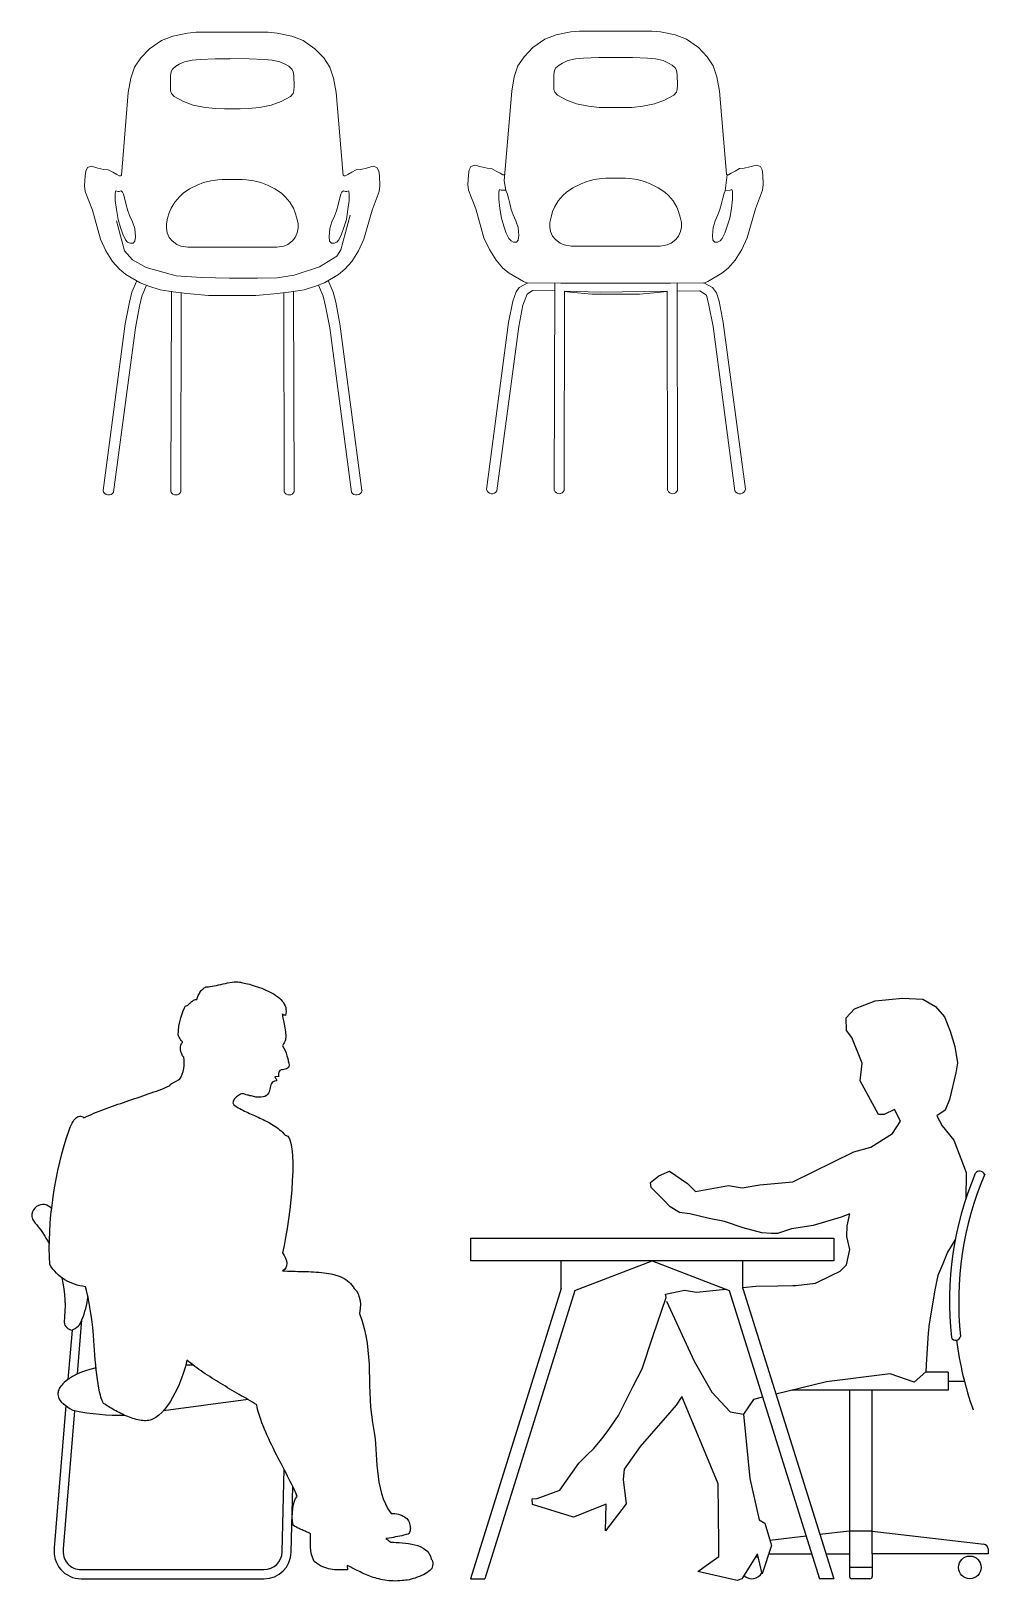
# Model space of a CAD drawing. Header units: centimetres. Extents: x 56177 to 99483, y 493 to 15482.
# Drawn here: x 60768.8 to 60979.6, y 1507.8 to 1849 of the extents above; entities that cross this region are included whole.
import ezdxf

# ---------------------------------------------------------------- set-up
doc = ezdxf.new("R2010")
doc.units = ezdxf.units.CM
doc.header["$MEASUREMENT"] = 0

# ---------------------------------------------------------------- blocks, each defined once
blk = doc.blocks.new('sam10-profil')
for p, q in [((-62.26, 129.67), (-62.08, 129.83)), ((-62.08, 129.83), (-61.92, 129.97)), ((-61.92, 129.97), (-61.75, 130.11)), ((-61.75, 130.11), (-61.58, 130.2)), ((-61.58, 130.2), (-61.39, 130.28)), ((-61.39, 130.28), (-61.2, 130.32)), ((-61.2, 130.32), (-60.83, 130.33)), ((-60.83, 130.33), (-60.43, 130.37)), ((-60.43, 130.37), (-60, 130.44)), ((-60, 130.44), (-59.55, 130.53)), ((-59.55, 130.53), (-59.07, 130.63)), ((-59.07, 130.63), (-58.59, 130.75)), ((-58.59, 130.75), (-58.09, 130.85)), ((-58.09, 130.85), (-57.58, 130.97)), ((-57.58, 130.97), (-57.09, 131.08)), ((-57.09, 131.08), (-56.6, 131.19)), ((-56.6, 131.19), (-56.1, 131.27)), ((-56.1, 131.27), (-55.64, 131.35)), ((-55.64, 131.35), (-55.18, 131.39)), ((-55.18, 131.39), (-54.74, 131.41)), ((-54.74, 131.41), (-54.34, 131.4)), ((-54.34, 131.4), (-53.97, 131.36)), ((-53.97, 131.36), (-53.77, 131.32)), ((-53.77, 131.32), (-53.53, 131.28)), ((-53.53, 131.28), (-53.25, 131.21)), ((-53.25, 131.21), (-52.93, 131.15)), ((-52.93, 131.15), (-52.59, 131.07)), ((-52.59, 131.07), (-52.22, 130.97)), ((-52.22, 130.97), (-51.82, 130.87)), ((-51.82, 130.87), (-51.39, 130.76)), ((-51.39, 130.76), (-50.96, 130.63)), ((-50.96, 130.63), (-50.51, 130.49)), ((-50.51, 130.49), (-50.04, 130.33)), ((-50.04, 130.33), (-49.58, 130.17)), ((-49.58, 130.17), (-49.1, 130)), ((-49.1, 130), (-48.63, 129.81)), ((-48.63, 129.81), (-48.16, 129.6)), ((-65.55, 126.22), (-65.38, 126.31)), ((-65.38, 126.31), (-65.23, 126.42)), ((-65.23, 126.42), (-65.09, 126.54)), ((-65.09, 126.54), (-64.94, 126.68)), ((-64.94, 126.68), (-64.79, 126.8)), ((-64.79, 126.8), (-64.66, 126.93)), ((-64.66, 126.93), (-64.53, 127.06)), ((-64.53, 127.06), (-64.38, 127.18)), ((-64.38, 127.18), (-64.23, 127.29)), ((-64.23, 127.29), (-64.09, 127.38)), ((-64.09, 127.38), (-63.94, 127.45)), ((-63.94, 127.45), (-63.77, 127.5)), ((-63.77, 127.5), (-63.59, 127.52)), ((-63.59, 127.52), (-63.4, 127.5)), ((-63.4, 127.5), (-63.34, 127.72)), ((-63.34, 127.72), (-63.26, 127.94)), ((-63.26, 127.94), (-63.16, 128.17)), ((-63.16, 128.17), (-63.06, 128.4)), ((-63.06, 128.4), (-62.95, 128.62)), ((-62.95, 128.62), (-62.83, 128.85)), ((-62.83, 128.85), (-62.7, 129.08)), ((-62.7, 129.08), (-62.55, 129.28)), ((-62.55, 129.28), (-62.4, 129.48)), ((-62.4, 129.48), (-62.26, 129.67)), ((-48.16, 129.6), (-47.69, 129.39)), ((-47.69, 129.39), (-47.23, 129.16)), ((-47.23, 129.16), (-46.79, 128.92)), ((-46.79, 128.92), (-46.36, 128.66)), ((-46.36, 128.66), (-45.96, 128.4)), ((-45.96, 128.4), (-45.57, 128.1)), ((-45.57, 128.1), (-45.21, 127.81)), ((-45.21, 127.81), (-44.89, 127.5)), ((-44.89, 127.5), (-44.6, 127.17)), ((-44.6, 127.17), (-44.34, 126.84)), ((-44.34, 126.84), (-44.12, 126.48)), ((-44.12, 126.48), (-43.96, 126.11)), ((-67.13, 122.6), (-66.9, 123.51)), ((-66.9, 123.51), (-66.65, 124.34)), ((-66.65, 124.34), (-66.39, 125.06)), ((-66.39, 125.06), (-66.14, 125.66)), ((-66.14, 125.66), (-65.91, 126.1)), ((-65.91, 126.1), (-65.73, 126.15)), ((-65.73, 126.15), (-65.55, 126.22)), ((-44.53, 124.34), (-44.54, 123.94)), ((-44.54, 123.94), (-44.46, 123.42)), ((-44.49, 124.29), (-44.53, 124.34)), ((-44.44, 124.23), (-44.49, 124.29)), ((-44.46, 123.42), (-44.33, 122.79)), ((-44.37, 124.18), (-44.44, 124.23)), ((-44.29, 124.14), (-44.37, 124.18)), ((-44.21, 124.1), (-44.29, 124.14)), ((-44.1, 124.06), (-44.21, 124.1)), ((-44, 124.05), (-44.1, 124.06)), ((-43.86, 124.03), (-44, 124.05)), ((-43.96, 126.11), (-43.82, 125.73)), ((-43.77, 124.47), (-43.86, 124.03)), ((-43.82, 125.73), (-43.76, 125.33)), ((-43.73, 124.91), (-43.77, 124.47)), ((-43.76, 125.33), (-43.73, 124.91)), ((-67.49, 119.77), (-67.45, 120.71)), ((-67.42, 119.49), (-67.49, 119.77)), ((-67.45, 120.71), (-67.32, 121.67)), ((-67.3, 119.24), (-67.42, 119.49)), ((-67.32, 121.67), (-67.13, 122.6)), ((-44.33, 122.79), (-44.16, 122.07)), ((-44.16, 122.07), (-44, 121.27)), ((-44, 121.27), (-43.86, 120.42)), ((-43.86, 120.42), (-43.81, 119.52)), ((-43.81, 119.52), (-43.86, 118.61)), ((-67.14, 118.99), (-67.3, 119.24)), ((-66.98, 118.75), (-67.14, 118.99)), ((-66.82, 118.53), (-66.98, 118.75)), ((-66.98, 117.01), (-66.92, 117.45)), ((-66.97, 116.5), (-66.98, 117.01)), ((-66.88, 116), (-66.97, 116.5)), ((-66.92, 117.45), (-66.77, 117.81)), ((-66.68, 118.35), (-66.82, 118.53)), ((-66.77, 117.81), (-66.54, 118.03)), ((-66.58, 118.17), (-66.68, 118.35)), ((-66.54, 118.03), (-66.58, 118.17)), ((-44.46, 117.48), (-44.53, 117.32)), ((-44.53, 117.32), (-44.24, 116.81)), ((-44.37, 117.64), (-44.46, 117.48)), ((-44.28, 117.79), (-44.37, 117.64)), ((-44.18, 117.95), (-44.28, 117.79)), ((-44.24, 116.81), (-43.97, 116.26)), ((-44.09, 118.11), (-44.18, 117.95)), ((-44, 118.27), (-44.09, 118.11)), ((-43.92, 118.44), (-44, 118.27)), ((-43.97, 116.26), (-43.74, 115.69)), ((-43.86, 118.61), (-43.92, 118.44)), ((-66.73, 115.53), (-66.88, 116)), ((-66.52, 115.14), (-66.73, 115.53)), ((-66.23, 114.86), (-66.52, 115.14)), ((-66.26, 112.34), (-66.18, 112.99)), ((-66.17, 114.26), (-66.23, 114.86)), ((-66.18, 112.99), (-66.15, 113.63)), ((-66.15, 113.63), (-66.17, 114.26)), ((-43.74, 115.69), (-43.54, 115.12)), ((-43.54, 115.12), (-43.37, 114.54)), ((-43.37, 114.54), (-43.24, 114.01)), ((-43.24, 114.01), (-43.13, 113.5)), ((-43.1, 112.78), (-43.22, 112.57)), ((-43.13, 113.5), (-43.06, 113.06)), ((-43.06, 113.06), (-43.1, 112.78)), ((-68.89, 109.02), (-67.26, 109.9)), ((-67.26, 109.9), (-67.21, 109.91)), ((-67.21, 109.91), (-66.86, 110.47)), ((-66.86, 110.47), (-66.59, 111.07)), ((-66.59, 111.07), (-66.39, 111.7)), ((-66.39, 111.7), (-66.26, 112.34)), ((-46.77, 109.24), (-46.93, 109.02)), ((-46.55, 109.42), (-46.77, 109.24)), ((-46.25, 109.54), (-46.55, 109.42)), ((-45.88, 109.59), (-46.25, 109.54)), ((-45.37, 110.55), (-46.24, 110.47)), ((-46.24, 110.47), (-46.17, 110.34)), ((-46.17, 110.34), (-46.09, 110.22)), ((-46.09, 110.22), (-46, 110.12)), ((-46, 110.12), (-45.92, 110.03)), ((-45.92, 110.03), (-45.87, 109.94)), ((-45.83, 109.72), (-45.88, 109.59)), ((-45.87, 109.94), (-45.83, 109.83)), ((-45.83, 109.83), (-45.83, 109.72)), ((-45.35, 111.45), (-45.39, 111.2)), ((-45.39, 111.2), (-45.39, 110.98)), ((-45.39, 110.98), (-45.37, 110.78)), ((-45.37, 110.78), (-45.36, 110.63)), ((-45.36, 110.63), (-45.37, 110.55)), ((-45.27, 111.67), (-45.35, 111.45)), ((-45.1, 111.89), (-45.27, 111.67)), ((-44.85, 112.05), (-45.1, 111.89)), ((-44.53, 112.07), (-44.85, 112.05)), ((-44.21, 112.11), (-44.53, 112.07)), ((-43.9, 112.17), (-44.21, 112.11)), ((-43.64, 112.26), (-43.9, 112.17)), ((-43.41, 112.39), (-43.64, 112.26)), ((-43.22, 112.57), (-43.41, 112.39)), ((-77.1, 105.71), (-76.5, 105.91)), ((-76.5, 105.91), (-75.89, 106.11)), ((-75.89, 106.11), (-75.28, 106.32)), ((-75.28, 106.32), (-74.68, 106.52)), ((-74.68, 106.52), (-74.08, 106.73)), ((-74.08, 106.73), (-73.48, 106.95)), ((-73.48, 106.95), (-72.88, 107.16)), ((-72.88, 107.16), (-72.29, 107.37)), ((-72.29, 107.37), (-71.71, 107.59)), ((-71.71, 107.59), (-71.12, 107.8)), ((-71.12, 107.8), (-70.55, 108.03)), ((-70.55, 108.03), (-69.97, 108.26)), ((-69.97, 108.26), (-69.41, 108.48)), ((-69.41, 108.48), (-69.34, 108.59)), ((-69.34, 108.59), (-69.26, 108.7)), ((-69.26, 108.7), (-69.14, 108.8)), ((-69.14, 108.8), (-69.02, 108.92)), ((-69.02, 108.92), (-68.89, 109.02)), ((-68.89, 109.02), (-68.89, 109.02)), ((-54.82, 105.93), (-55, 105.75)), ((-54.64, 106.11), (-54.82, 105.93)), ((-54.44, 106.27), (-54.64, 106.11)), ((-54.22, 106.41), (-54.44, 106.27)), ((-54.01, 106.55), (-54.22, 106.41)), ((-53.78, 106.65), (-54.01, 106.55)), ((-53.55, 106.73), (-53.78, 106.65)), ((-53.34, 106.79), (-53.55, 106.73)), ((-53.07, 106.72), (-53.34, 106.79)), ((-52.81, 106.65), (-53.07, 106.72)), ((-52.54, 106.57), (-52.81, 106.65)), ((-52.26, 106.49), (-52.54, 106.57)), ((-51.99, 106.43), (-52.26, 106.49)), ((-51.71, 106.35), (-51.99, 106.43)), ((-51.43, 106.28), (-51.71, 106.35)), ((-51.16, 106.21), (-51.43, 106.28)), ((-50.9, 106.15), (-51.16, 106.21)), ((-50.64, 106.09), (-50.9, 106.15)), ((-50.39, 106.05), (-50.64, 106.09)), ((-50.15, 106.03), (-50.39, 106.05)), ((-49.91, 106), (-50.15, 106.03)), ((-49.68, 106), (-49.91, 106)), ((-49.48, 106), (-49.68, 106)), ((-49.28, 106.03), (-49.48, 106)), ((-48.78, 106.08), (-49.28, 106.03)), ((-48.38, 106.2), (-48.78, 106.08)), ((-48.06, 106.37), (-48.38, 106.2)), ((-47.81, 106.6), (-48.06, 106.37)), ((-47.63, 106.87), (-47.81, 106.6)), ((-47.49, 107.17), (-47.63, 106.87)), ((-47.39, 107.48), (-47.49, 107.17)), ((-47.31, 107.81), (-47.39, 107.48)), ((-47.23, 108.13), (-47.31, 107.81)), ((-47.16, 108.44), (-47.23, 108.13)), ((-47.07, 108.75), (-47.16, 108.44)), ((-46.93, 109.02), (-47.07, 108.75)), ((-86.6, 102.24), (-86.04, 102.48)), ((-86.04, 102.48), (-85.47, 102.7)), ((-85.47, 102.7), (-84.9, 102.94)), ((-84.9, 102.94), (-84.32, 103.16)), ((-84.32, 103.16), (-83.73, 103.38)), ((-83.73, 103.38), (-83.15, 103.61)), ((-83.15, 103.61), (-82.56, 103.82)), ((-82.56, 103.82), (-81.96, 104.04)), ((-81.96, 104.04), (-81.36, 104.25)), ((-81.36, 104.25), (-80.76, 104.46)), ((-80.76, 104.46), (-80.14, 104.66)), ((-80.14, 104.66), (-79.54, 104.88)), ((-79.54, 104.88), (-78.93, 105.08)), ((-78.93, 105.08), (-78.33, 105.29)), ((-78.33, 105.29), (-77.71, 105.49)), ((-77.71, 105.49), (-77.1, 105.71)), ((-55.41, 104.98), (-55.44, 104.8)), ((-55.44, 104.8), (-55.41, 104.62)), ((-55.36, 105.17), (-55.41, 104.98)), ((-55.41, 104.62), (-55.34, 104.46)), ((-55.26, 105.36), (-55.36, 105.17)), ((-55.34, 104.46), (-55.22, 104.32)), ((-55.14, 105.56), (-55.26, 105.36)), ((-55.22, 104.32), (-54.92, 104.1)), ((-55, 105.75), (-55.14, 105.56)), ((-54.92, 104.1), (-54.6, 103.9)), ((-54.6, 103.9), (-54.26, 103.7)), ((-54.26, 103.7), (-53.93, 103.52)), ((-53.93, 103.52), (-53.58, 103.33)), ((-53.58, 103.33), (-53.23, 103.16)), ((-53.23, 103.16), (-52.87, 102.97)), ((-52.87, 102.97), (-52.51, 102.8)), ((-52.51, 102.8), (-52.15, 102.64)), ((-52.15, 102.64), (-51.78, 102.46)), ((-51.78, 102.46), (-51.41, 102.29)), ((-91.49, 98.75), (-91.34, 99.19)), ((-91.34, 99.19), (-91.18, 99.59)), ((-91.18, 99.59), (-91.02, 99.98)), ((-91.02, 99.98), (-90.85, 100.33)), ((-90.85, 100.33), (-90.66, 100.65)), ((-90.66, 100.65), (-90.48, 100.93)), ((-90.48, 100.93), (-90.28, 101.17)), ((-90.28, 101.17), (-90.07, 101.38)), ((-90.07, 101.38), (-89.86, 101.55)), ((-89.86, 101.55), (-89.65, 101.69)), ((-89.65, 101.69), (-89.42, 101.77)), ((-89.42, 101.77), (-89.19, 101.81)), ((-89.19, 101.81), (-88.97, 101.81)), ((-88.97, 101.81), (-88.73, 101.75)), ((-88.73, 101.75), (-88.49, 101.66)), ((-88.49, 101.66), (-88.25, 101.5)), ((-88.25, 101.5), (-87.71, 101.75)), ((-87.71, 101.75), (-87.16, 101.99)), ((-87.16, 101.99), (-86.6, 102.24)), ((-51.41, 102.29), (-51.03, 102.13)), ((-51.03, 102.13), (-50.66, 101.95)), ((-50.66, 101.95), (-50.28, 101.78)), ((-50.28, 101.78), (-49.9, 101.61)), ((-49.9, 101.61), (-49.52, 101.43)), ((-49.52, 101.43), (-49.14, 101.26)), ((-49.14, 101.26), (-48.76, 101.07)), ((-48.76, 101.07), (-48.39, 100.89)), ((-48.39, 100.89), (-48, 100.7)), ((-48, 100.7), (-47.64, 100.5)), ((-47.64, 100.5), (-47.27, 100.29)), ((-47.27, 100.29), (-46.91, 100.07)), ((-46.91, 100.07), (-46.55, 99.85)), ((-46.55, 99.85), (-46.19, 99.62)), ((-46.19, 99.62), (-45.84, 99.38)), ((-45.84, 99.38), (-45.49, 99.12)), ((-45.49, 99.12), (-45.16, 98.86)), ((-92.6, 95.35), (-92.06, 97.08)), ((-92.06, 97.08), (-91.49, 98.75)), ((-45.16, 98.86), (-44.84, 98.58)), ((-44.84, 98.58), (-44.52, 98.28)), ((-44.52, 98.28), (-44.21, 97.98)), ((-44.21, 97.98), (-43.9, 97.66)), ((-43.9, 97.66), (-43.38, 97.42)), ((-43.38, 97.42), (-42.97, 96.82)), ((-42.97, 96.82), (-42.66, 95.88)), ((-42.66, 95.88), (-42.44, 94.65)), ((-93.56, 91.73), (-93.09, 93.56)), ((-93.09, 93.56), (-92.6, 95.35)), ((-42.44, 94.65), (-42.3, 93.19)), ((-42.3, 93.19), (-42.25, 91.5)), ((-94.37, 87.95), (-93.99, 89.85)), ((-93.99, 89.85), (-93.56, 91.73)), ((-42.28, 89.65), (-42.36, 87.66)), ((-42.25, 91.5), (-42.28, 89.65)), ((-95.03, 84.09), (-94.72, 86.03)), ((-94.72, 86.03), (-94.37, 87.95)), ((-42.49, 85.58), (-42.69, 83.44)), ((-42.36, 87.66), (-42.49, 85.58)), ((-95.51, 80.22), (-95.28, 82.16)), ((-95.28, 82.16), (-95.03, 84.09)), ((-42.69, 83.44), (-42.92, 81.29)), ((-95.68, 78.31), (-95.51, 80.22)), ((-43.2, 79.17), (-43.5, 77.11)), ((-42.92, 81.29), (-43.2, 79.17)), ((-95.87, 74.54), (-95.8, 76.41)), ((-95.8, 76.41), (-95.68, 78.31)), ((-43.84, 75.16), (-44.18, 73.35)), ((-43.5, 77.11), (-43.84, 75.16)), ((-95.89, 72.71), (-95.87, 74.54)), ((-95.87, 70.93), (-95.89, 72.71)), ((-44.18, 73.35), (-44.54, 71.72)), ((-44.54, 71.72), (-44.16, 71.15)), ((-3.14, 75), (-3.14, 70)), ((-3.14, 75), (76.86, 75)), ((76.86, 75), (76.86, 70)), ((-95.79, 69.2), (-95.87, 70.93)), ((-95.44, 68.66), (-95.79, 69.2)), ((-95.08, 68.17), (-95.44, 68.66)), ((-44.16, 71.15), (-43.85, 70.56)), ((-43.8, 68.48), (-44.09, 68.09)), ((-43.85, 70.56), (-43.66, 69.99)), ((-43.62, 68.92), (-43.8, 68.48)), ((-43.66, 69.99), (-43.58, 69.44)), ((-43.58, 69.44), (-43.62, 68.92)), ((76.86, 70), (-3.14, 70)), ((16.86, 63.91), (16.86, 70)), ((19.86, 63.45), (36.86, 70)), ((36.86, 70), (53.86, 63.45)), ((56.86, 63.91), (56.86, 70)), ((-94.69, 67.7), (-95.08, 68.17)), ((-94.29, 67.26), (-94.69, 67.7)), ((-93.87, 66.86), (-94.29, 67.26)), ((-93.41, 66.49), (-93.87, 66.86)), ((-92.94, 66.14), (-93.41, 66.49)), ((-92.46, 65.82), (-92.94, 66.14)), ((-91.96, 65.53), (-92.46, 65.82)), ((-91.44, 65.27), (-91.96, 65.53)), ((-90.89, 65.05), (-91.44, 65.27)), ((-90.34, 64.83), (-90.89, 65.05)), ((-44.09, 68.09), (-44.53, 67.8)), ((-44.53, 67.8), (-44, 67.76)), ((-44, 67.76), (-43.45, 67.73)), ((-43.45, 67.73), (-42.89, 67.7)), ((-42.89, 67.7), (-42.33, 67.69)), ((-42.33, 67.69), (-41.75, 67.68)), ((-41.75, 67.68), (-41.17, 67.66)), ((-41.17, 67.66), (-40.59, 67.65)), ((-40.59, 67.65), (-40.01, 67.64)), ((-40.01, 67.64), (-39.42, 67.62)), ((-39.42, 67.62), (-38.83, 67.61)), ((-38.83, 67.61), (-38.24, 67.58)), ((-38.24, 67.58), (-37.66, 67.56)), ((-37.66, 67.56), (-37.08, 67.52)), ((-37.08, 67.52), (-36.51, 67.48)), ((-36.51, 67.48), (-35.93, 67.42)), ((-35.93, 67.42), (-35.37, 67.36)), ((-35.37, 67.36), (-34.83, 67.29)), ((-34.83, 67.29), (-34.29, 67.2)), ((-34.29, 67.2), (-33.77, 67.1)), ((-33.77, 67.1), (-33.25, 66.98)), ((-33.25, 66.98), (-32.76, 66.85)), ((-32.76, 66.85), (-32.29, 66.69)), ((-32.29, 66.69), (-31.82, 66.52)), ((-31.82, 66.52), (-31.38, 66.33)), ((-31.38, 66.33), (-30.97, 66.1)), ((-30.97, 66.1), (-30.57, 65.87)), ((-30.57, 65.87), (-30.21, 65.61)), ((-30.21, 65.61), (-29.86, 65.31)), ((-29.86, 65.31), (-29.54, 64.99)), ((-29.54, 64.99), (-29.25, 64.65)), ((-89.77, 64.66), (-90.34, 64.83)), ((-89.17, 64.51), (-89.77, 64.66)), ((-88.57, 64.38), (-89.17, 64.51)), ((-87.94, 64.29), (-88.57, 64.38)), ((-87.66, 63.47), (-87.94, 64.29)), ((-87.36, 62.22), (-87.66, 63.47)), ((-87.07, 60.64), (-87.36, 62.22)), ((-29.25, 64.65), (-28.99, 64.27)), ((-28.99, 64.27), (-28.77, 63.87)), ((-28.77, 63.87), (-28.25, 63.38)), ((-28.25, 63.38), (-27.87, 62.72)), ((-27.87, 62.72), (-27.61, 61.96)), ((-27.61, 61.96), (-27.45, 61.15)), ((16.86, 63.91), (-3.14, 0)), ((19.86, 63.45), (0, 0)), ((53.86, 63.45), (73.71, 0)), ((56.86, 63.91), (76.86, 0)), ((-86.79, 58.89), (-87.07, 60.64)), ((-86.54, 57.05), (-86.79, 58.89)), ((-27.47, 58.93), (-27.59, 58.43)), ((-27.59, 58.43), (-27, 56.73)), ((-27.39, 59.59), (-27.47, 58.93)), ((-27.45, 61.15), (-27.38, 60.35)), ((-27.38, 60.35), (-27.39, 59.59)), ((-86.32, 55.28), (-86.54, 57.05)), ((-86.15, 53.66), (-86.32, 55.28)), ((-27, 56.73), (-26.54, 55.09)), ((-26.54, 55.09), (-26.18, 53.47)), ((-86.04, 52.34), (-86.15, 53.66)), ((-86, 51.37), (-86.04, 52.34)), ((-85.94, 50.34), (-86, 51.37)), ((-26.18, 53.47), (-25.9, 51.89)), ((-25.9, 51.89), (-25.7, 50.31)), ((-85.86, 49.28), (-85.94, 50.34)), ((-85.76, 48.19), (-85.86, 49.28)), ((-85.66, 47.09), (-85.76, 48.19)), ((-65.61, 48.12), (-65.77, 47.36)), ((-65.18, 47.77), (-65.61, 48.12)), ((-64.74, 47.43), (-65.18, 47.77)), ((-25.7, 50.31), (-25.56, 48.76)), ((-25.56, 48.76), (-25.47, 47.23)), ((-88.78, 45.45), (-89.66, 45.08)), ((-87.94, 45.75), (-88.78, 45.45)), ((-86.95, 46.05), (-87.94, 45.75)), ((-85.58, 46.41), (-86.95, 46.05)), ((-85.54, 46.01), (-85.66, 47.09)), ((-85.4, 44.95), (-85.54, 46.01)), ((-85.27, 43.9), (-85.4, 44.95)), ((-66.56, 44.72), (-66.92, 43.76)), ((-66.25, 45.64), (-66.56, 44.72)), ((-65.99, 46.53), (-66.25, 45.64)), ((-65.77, 47.36), (-65.99, 46.53)), ((-64.3, 47.09), (-64.74, 47.43)), ((-63.85, 46.76), (-64.3, 47.09)), ((-63.39, 46.43), (-63.85, 46.76)), ((-62.92, 46.09), (-63.39, 46.43)), ((-62.46, 45.77), (-62.92, 46.09)), ((-61.99, 45.44), (-62.46, 45.77)), ((-61.52, 45.13), (-61.99, 45.44)), ((-61.04, 44.81), (-61.52, 45.13)), ((-60.55, 44.49), (-61.04, 44.81)), ((-60.07, 44.18), (-60.55, 44.49)), ((-25.47, 47.23), (-25.42, 45.68)), ((-25.42, 45.68), (-25.38, 44.13)), ((62.37, 45.5), (62.37, 45.5)), ((-93.96, 41.08), (-93.99, 40.82)), ((-93.9, 41.35), (-93.96, 41.08)), ((-93.81, 41.6), (-93.9, 41.35)), ((-93.69, 41.86), (-93.81, 41.6)), ((-93.54, 42.12), (-93.69, 41.86)), ((-93.35, 42.38), (-93.54, 42.12)), ((-93.14, 42.64), (-93.35, 42.38)), ((-92.9, 42.9), (-93.14, 42.64)), ((-92.62, 43.17), (-92.9, 42.9)), ((-91.77, 43.84), (-92.62, 43.17)), ((-85.11, 42.92), (-85.27, 43.9)), ((-84.96, 41.99), (-85.11, 42.92)), ((-84.79, 41.15), (-84.96, 41.99)), ((-84.62, 40.41), (-84.79, 41.15)), ((-67.74, 41.79), (-68.21, 40.83)), ((-67.3, 42.78), (-67.74, 41.79)), ((-66.92, 43.76), (-67.3, 42.78)), ((-59.57, 43.88), (-60.07, 44.18)), ((-59.08, 43.57), (-59.57, 43.88)), ((-58.59, 43.26), (-59.08, 43.57)), ((-58.09, 42.96), (-58.59, 43.26)), ((-57.6, 42.66), (-58.09, 42.96)), ((-57.1, 42.36), (-57.6, 42.66)), ((-56.6, 42.06), (-57.1, 42.36)), ((-56.1, 41.77), (-56.6, 42.06)), ((-55.6, 41.47), (-56.1, 41.77)), ((-55.1, 41.18), (-55.6, 41.47)), ((-54.61, 40.89), (-55.1, 41.18)), ((-25.38, 44.13), (-25.34, 42.58)), ((-25.34, 42.58), (-25.3, 41.01)), ((-25.3, 41.01), (-25.22, 39.41)), ((-93.99, 40.82), (-93.98, 40.54)), ((-93.98, 40.54), (-93.95, 40.26)), ((-93.95, 40.26), (-93.89, 39.96)), ((-93.89, 39.96), (-93.76, 39.65)), ((-93.76, 39.65), (-93.56, 39.31)), ((-93.56, 39.31), (-93.24, 38.93)), ((-93.24, 38.93), (-92.78, 38.52)), ((-92.78, 38.52), (-92.24, 38.11)), ((-84.44, 39.75), (-84.62, 40.41)), ((-84.27, 39.23), (-84.44, 39.75)), ((-84.09, 38.85), (-84.27, 39.23)), ((-83.91, 38.6), (-84.09, 38.85)), ((-83.67, 38.43), (-83.91, 38.6)), ((-83.4, 38.26), (-83.67, 38.43)), ((-83.13, 38.08), (-83.4, 38.26)), ((-82.84, 37.9), (-83.13, 38.08)), ((-82.53, 37.71), (-82.84, 37.9)), ((-82.23, 37.52), (-82.53, 37.71)), ((-69.84, 38.14), (-70.45, 37.35)), ((-69.26, 38.98), (-69.84, 38.14)), ((-68.72, 39.89), (-69.26, 38.98)), ((-68.21, 40.83), (-68.72, 39.89)), ((-54.1, 40.59), (-54.61, 40.89)), ((-53.61, 40.3), (-54.1, 40.59)), ((-53.11, 40.02), (-53.61, 40.3)), ((-52.62, 39.73), (-53.11, 40.02)), ((-52.13, 39.43), (-52.62, 39.73)), ((-51.65, 39.15), (-52.13, 39.43)), ((-51.16, 38.86), (-51.65, 39.15)), ((-50.68, 38.58), (-51.16, 38.86)), ((-50.2, 38.28), (-50.68, 38.58)), ((-50.08, 37.67), (-50.2, 38.28)), ((-49.92, 37.04), (-50.08, 37.67)), ((-25.22, 39.41), (-25.11, 37.79)), ((-25.11, 37.79), (-24.95, 36.12)), ((-81.89, 37.34), (-82.23, 37.52)), ((-81.56, 37.14), (-81.89, 37.34)), ((-81.21, 36.95), (-81.56, 37.14)), ((-80.85, 36.76), (-81.21, 36.95)), ((-80.49, 36.58), (-80.85, 36.76)), ((-80.13, 36.39), (-80.49, 36.58)), ((-79.76, 36.22), (-80.13, 36.39)), ((-79.38, 36.04), (-79.76, 36.22)), ((-79.01, 35.87), (-79.38, 36.04)), ((-78.62, 35.72), (-79.01, 35.87)), ((-78.25, 35.57), (-78.62, 35.72)), ((-77.86, 35.43), (-78.25, 35.57)), ((-77.49, 35.31), (-77.86, 35.43)), ((-77.1, 35.19), (-77.49, 35.31)), ((-76.73, 35.08), (-77.1, 35.19)), ((-76.37, 35), (-76.73, 35.08)), ((-76.01, 34.92), (-76.37, 35)), ((-75.65, 34.87), (-76.01, 34.92)), ((-75.3, 34.83), (-75.65, 34.87)), ((-74.95, 34.8), (-75.3, 34.83)), ((-74.62, 34.8), (-74.95, 34.8)), ((-74.3, 34.83), (-74.62, 34.8)), ((-73.99, 34.87), (-74.3, 34.83)), ((-73.7, 34.92), (-73.99, 34.87)), ((-73.42, 35.01), (-73.7, 34.92)), ((-73.15, 35.12), (-73.42, 35.01)), ((-72.44, 35.51), (-73.15, 35.12)), ((-71.75, 36.02), (-72.44, 35.51)), ((-71.08, 36.63), (-71.75, 36.02)), ((-70.45, 37.35), (-71.08, 36.63)), ((-49.75, 36.39), (-49.92, 37.04)), ((-49.54, 35.72), (-49.75, 36.39)), ((-49.31, 35.05), (-49.54, 35.72)), ((-49.07, 34.36), (-49.31, 35.05)), ((-48.79, 33.67), (-49.07, 34.36)), ((-24.95, 36.12), (-24.72, 34.41)), ((-24.72, 34.41), (-24.42, 32.66)), ((-48.51, 32.96), (-48.79, 33.67)), ((-48.2, 32.25), (-48.51, 32.96)), ((-47.89, 31.54), (-48.2, 32.25)), ((-47.56, 30.82), (-47.89, 31.54)), ((-47.23, 30.1), (-47.56, 30.82)), ((-24.42, 32.66), (-24.27, 31.73)), ((-24.27, 31.73), (-24.15, 30.73)), ((-24.15, 30.73), (-24.06, 29.67)), ((-46.88, 29.38), (-47.23, 30.1)), ((-46.53, 28.67), (-46.88, 29.38)), ((-46.19, 27.95), (-46.53, 28.67)), ((-45.83, 27.26), (-46.19, 27.95)), ((-24.06, 29.67), (-23.97, 28.55)), ((-23.97, 28.55), (-23.91, 27.38)), ((-23.91, 27.38), (-23.83, 26.19)), ((-45.47, 26.55), (-45.83, 27.26)), ((-45.1, 25.86), (-45.47, 26.55)), ((-44.76, 25.19), (-45.1, 25.86)), ((-44.41, 24.52), (-44.76, 25.19)), ((-44.06, 23.87), (-44.41, 24.52)), ((-23.83, 26.19), (-23.73, 24.96)), ((-23.73, 24.96), (-23.61, 23.72)), ((-43.73, 23.23), (-44.06, 23.87)), ((-43.41, 22.61), (-43.73, 23.23)), ((-43.1, 22.01), (-43.41, 22.61)), ((-42.81, 21.43), (-43.1, 22.01)), ((-42.53, 20.88), (-42.81, 21.43)), ((-42.28, 20.34), (-42.53, 20.88)), ((-23.61, 23.72), (-23.47, 22.48)), ((-23.47, 22.48), (-23.28, 21.24)), ((-23.28, 21.24), (-23.03, 20)), ((-42.04, 19.84), (-42.28, 20.34)), ((-41.82, 19.36), (-42.04, 19.84)), ((-41.91, 17.06), (-41.65, 17.67)), ((-41.62, 18.9), (-41.82, 19.36)), ((-41.65, 17.67), (-41.31, 18.1)), ((-41.46, 18.49), (-41.62, 18.9)), ((-41.31, 18.1), (-41.46, 18.49)), ((-23.03, 20), (-22.72, 18.8)), ((-22.72, 18.8), (-22.33, 17.62)), ((-22.33, 17.62), (-21.85, 16.5)), ((-42.36, 13.59), (-42.34, 14.52)), ((-42.34, 14.52), (-42.26, 15.45)), ((-42.26, 15.45), (-42.11, 16.31)), ((-42.11, 16.31), (-41.91, 17.06)), ((-21.85, 16.5), (-21.29, 15.42)), ((-21.29, 15.42), (-20.62, 14.4)), ((-20.62, 14.4), (-20.2, 14.39)), ((-20.2, 14.39), (-19.77, 14.35)), ((-19.77, 14.35), (-19.37, 14.28)), ((-19.37, 14.28), (-19, 14.19)), ((-19, 14.19), (-18.62, 14.08)), ((-18.62, 14.08), (-18.29, 13.96)), ((-18.29, 13.96), (-17.97, 13.8)), ((-17.97, 13.8), (-17.66, 13.64)), ((-42.32, 12.66), (-42.36, 13.59)), ((-42.21, 11.8), (-42.32, 12.66)), ((-41.9, 11.61), (-42.21, 11.8)), ((-41.61, 11.45), (-41.9, 11.61)), ((-41.34, 11.29), (-41.61, 11.45)), ((-41.09, 11.16), (-41.34, 11.29)), ((-40.85, 11.04), (-41.09, 11.16)), ((-40.62, 10.93), (-40.85, 11.04)), ((-40.41, 10.84), (-40.62, 10.93)), ((-40.19, 10.75), (-40.41, 10.84)), ((-39.98, 10.65), (-40.19, 10.75)), ((-39.77, 10.56), (-39.98, 10.65)), ((-39.55, 10.47), (-39.77, 10.56)), ((-39.34, 10.36), (-39.55, 10.47)), ((-39.11, 10.25), (-39.34, 10.36)), ((-38.87, 10.15), (-39.11, 10.25)), ((-17.66, 13.64), (-17.39, 13.44)), ((-17.39, 13.44), (-17.17, 13.23)), ((-17.17, 13.23), (-16.95, 12.99)), ((-16.95, 12.99), (-16.78, 12.74)), ((-16.78, 12.74), (-16.63, 12.46)), ((-16.63, 12.46), (-16.53, 12.16)), ((-16.5, 10.37), (-16.59, 10.15)), ((-16.53, 12.16), (-16.46, 11.84)), ((-16.42, 10.64), (-16.5, 10.37)), ((-16.46, 11.84), (-16.43, 11.51)), ((-16.43, 11.51), (-16.38, 11.35)), ((-16.38, 10.89), (-16.42, 10.64)), ((-16.38, 11.35), (-16.35, 11.15)), ((-16.35, 11.15), (-16.38, 10.89)), ((-38.6, 10.01), (-38.87, 10.15)), ((-38.34, 9.88), (-38.6, 10.01)), ((-38.39, 8.59), (-38.37, 9.29)), ((-38.39, 7.83), (-38.39, 8.59)), ((-38.36, 7.02), (-38.39, 7.83)), ((-38.37, 9.29), (-38.34, 9.88)), ((-38.27, 6.18), (-38.36, 7.02)), ((-21.49, 8.88), (-21.76, 8.85)), ((-21.76, 8.85), (-21.75, 8.84)), ((-21.75, 8.84), (-21.54, 8.68)), ((-21.54, 8.68), (-21.32, 8.53)), ((-21.01, 8.94), (-21.49, 8.88)), ((-21.32, 8.53), (-21.1, 8.38)), ((-21.1, 8.38), (-20.88, 8.22)), ((-20.54, 9.01), (-21.01, 8.94)), ((-20.88, 8.22), (-20.63, 8.06)), ((-20.63, 8.06), (-20.08, 8.03)), ((-20.08, 9.09), (-20.54, 9.01)), ((-19.61, 9.19), (-20.08, 9.09)), ((-20.08, 8.03), (-19.48, 8)), ((-19.16, 9.28), (-19.61, 9.19)), ((-19.48, 8), (-18.83, 7.97)), ((-18.69, 9.37), (-19.16, 9.28)), ((-18.83, 7.97), (-18.14, 7.92)), ((-18.24, 9.48), (-18.69, 9.37)), ((-17.77, 9.6), (-18.24, 9.48)), ((-18.14, 7.92), (-17.45, 7.86)), ((-17.3, 9.72), (-17.77, 9.6)), ((-17.45, 7.86), (-16.75, 7.76)), ((-16.83, 9.84), (-17.3, 9.72)), ((-16.71, 9.96), (-16.83, 9.84)), ((-16.75, 7.76), (-16.05, 7.64)), ((-16.59, 10.15), (-16.71, 9.96)), ((-16.05, 7.64), (-15.37, 7.49)), ((-15.37, 7.49), (-14.7, 7.29)), ((-14.7, 7.29), (-14.09, 7.05)), ((-14.09, 7.05), (-13.51, 6.75)), ((-38.11, 5.36), (-38.27, 6.18)), ((-37.87, 4.53), (-38.11, 5.36)), ((-37.53, 3.77), (-37.87, 4.53)), ((-37.04, 3.41), (-37.53, 3.77)), ((-36.58, 3.12), (-37.04, 3.41)), ((-13.51, 6.75), (-13, 6.4)), ((-13, 6.4), (-12.55, 5.99)), ((-12.55, 5.99), (-12.19, 5.5)), ((-12.19, 5.5), (-11.92, 4.94)), ((-11.92, 4.94), (-11.75, 4.29)), ((-11.75, 4.29), (-11.59, 4.08)), ((-11.59, 4.08), (-11.49, 3.81)), ((-11.49, 3.81), (-11.45, 3.51)), ((-11.45, 3.51), (-11.44, 3.18)), ((-36.12, 2.86), (-36.58, 3.12)), ((-35.67, 2.64), (-36.12, 2.86)), ((-35.23, 2.46), (-35.67, 2.64)), ((-34.79, 2.31), (-35.23, 2.46)), ((-34.36, 2.19), (-34.79, 2.31)), ((-33.92, 2.11), (-34.36, 2.19)), ((-33.49, 2.04), (-33.92, 2.11)), ((-33.06, 1.99), (-33.49, 2.04)), ((-32.62, 1.97), (-33.06, 1.99)), ((-32.15, 1.96), (-32.62, 1.97)), ((-31.69, 1.95), (-32.15, 1.96)), ((-31.22, 1.96), (-31.69, 1.95)), ((-30.73, 1.98), (-31.22, 1.96)), ((-30.22, 1.99), (-30.73, 1.98)), ((-30.03, 2.82), (-30.29, 2.94)), ((-30.29, 2.94), (-30.22, 1.99)), ((-29.76, 2.69), (-30.03, 2.82)), ((-29.51, 2.55), (-29.76, 2.69)), ((-29.22, 2.42), (-29.51, 2.55)), ((-28.94, 2.27), (-29.22, 2.42)), ((-28.65, 2.12), (-28.94, 2.27)), ((-28.35, 1.96), (-28.65, 2.12)), ((-28.05, 1.81), (-28.35, 1.96)), ((-27.73, 1.66), (-28.05, 1.81)), ((-27.4, 1.49), (-27.73, 1.66)), ((-27.07, 1.33), (-27.4, 1.49)), ((-26.74, 1.18), (-27.07, 1.33)), ((-26.38, 1.02), (-26.74, 1.18)), ((-26.03, 0.87), (-26.38, 1.02)), ((-25.67, 0.72), (-26.03, 0.87)), ((-25.31, 0.57), (-25.67, 0.72)), ((-24.93, 0.43), (-25.31, 0.57)), ((-24.53, 0.3), (-24.93, 0.43)), ((-24.14, 0.17), (-24.53, 0.3)), ((-23.74, 0.06), (-24.14, 0.17)), ((-23.32, -0.05), (-23.74, 0.06)), ((-15.74, 0.02), (-16.19, -0.09)), ((-15.28, 0.16), (-15.74, 0.02)), ((-14.83, 0.32), (-15.28, 0.16)), ((-14.38, 0.5), (-14.83, 0.32)), ((-13.94, 0.68), (-14.38, 0.5)), ((-13.5, 0.89), (-13.94, 0.68)), ((-13.09, 1.1), (-13.5, 0.89)), ((-12.71, 1.32), (-13.09, 1.1)), ((-12.35, 1.57), (-12.71, 1.32)), ((-12.04, 1.82), (-12.35, 1.57)), ((-11.76, 2.08), (-12.04, 1.82)), ((-11.64, 2.29), (-11.76, 2.08)), ((-11.54, 2.55), (-11.64, 2.29)), ((-11.48, 2.86), (-11.54, 2.55)), ((-11.44, 3.18), (-11.48, 2.86)), ((-3.14, 0), (0, 0)), ((76.86, 0), (73.71, 0)), ((-22.9, -0.15), (-23.32, -0.05)), ((-22.47, -0.24), (-22.9, -0.15)), ((-22.02, -0.32), (-22.47, -0.24)), ((-21.58, -0.38), (-22.02, -0.32)), ((-21.12, -0.43), (-21.58, -0.38)), ((-20.66, -0.47), (-21.12, -0.43)), ((-20.18, -0.49), (-20.66, -0.47)), ((-19.69, -0.5), (-20.18, -0.49)), ((-19.2, -0.48), (-19.69, -0.5)), ((-18.69, -0.45), (-19.2, -0.48)), ((-18.19, -0.41), (-18.69, -0.45)), ((-17.83, -0.4), (-18.19, -0.41)), ((-17.46, -0.35), (-17.83, -0.4)), ((-17.05, -0.29), (-17.46, -0.35)), ((-16.63, -0.21), (-17.05, -0.29)), ((-16.19, -0.09), (-16.63, -0.21))]:
    blk.add_line(p, q)
at = {"linetype": 'Continuous'}
for p, q in [((81.46, 125.49), (86.02, 127.21)), ((86.02, 127.21), (92.05, 127.78)), ((92.05, 127.78), (96.51, 127.61)), ((96.51, 127.61), (99.32, 126)), ((79.63, 123.47), (81.46, 125.49)), ((79.65, 120.7), (79.63, 123.47)), ((99.32, 126), (101.26, 123.74)), ((101.26, 123.74), (102.53, 120.53)), ((80.84, 119.18), (79.65, 120.7)), ((102.53, 120.53), (103.55, 117.15)), ((83.11, 113.52), (80.84, 119.18)), ((103.55, 117.15), (104.11, 113.57)), ((82.66, 109.6), (83.11, 113.52)), ((104.11, 113.57), (103.8, 111.37)), ((86.73, 102.22), (82.66, 109.6)), ((103.8, 111.37), (102.36, 105.48)), ((90.29, 103.34), (88, 102.23)), ((91.55, 100.75), (90.29, 103.34)), ((101.45, 103.17), (99.58, 101.93)), ((102.36, 105.48), (101.45, 103.17)), ((88, 102.23), (86.73, 102.22)), ((89.79, 98.03), (91.55, 100.75)), ((99.58, 101.93), (100.77, 99.74)), ((100.77, 99.74), (103.36, 96.56)), ((85.07, 95.02), (89.79, 98.03)), ((103.36, 96.56), (106.05, 89.45)), ((67.89, 87.35), (81.28, 94)), ((81.28, 94), (85.07, 95.02)), ((38.33, 88.67), (40.67, 89.71)), ((40.67, 89.71), (44.67, 87)), ((106.05, 89.45), (105.94, 83.64)), ((36.54, 87.24), (38.33, 88.67)), ((36.66, 86.13), (36.54, 87.24)), ((39.28, 83.48), (36.66, 86.13)), ((44.67, 87), (46.4, 85.25)), ((46.4, 85.25), (53.67, 86.61)), ((53.67, 86.61), (56.68, 86.07)), ((56.68, 86.07), (60.57, 86.7)), ((60.57, 86.7), (67.89, 87.35)), ((40.84, 81.89), (39.28, 83.48)), ((42.9, 80.6), (40.84, 81.89)), ((45.15, 80.34), (42.9, 80.6)), ((49.47, 79.3), (45.15, 80.34)), ((52.81, 78.64), (49.47, 79.3)), ((56.91, 77.23), (52.81, 78.64)), ((78.5, 79.59), (72.37, 77.79)), ((80.43, 80.32), (78.5, 79.59)), ((80.43, 80.32), (78.5, 79.59)), ((79.81, 77.72), (80.43, 80.32)), ((61.01, 76.15), (56.91, 77.23)), ((63.18, 76.04), (61.01, 76.15)), ((64.52, 75.97), (63.18, 76.04)), ((67.55, 77.07), (64.52, 75.97)), ((69.96, 77.43), (67.55, 77.07)), ((72.37, 77.79), (69.96, 77.43)), ((79.75, 75.32), (79.81, 77.72)), ((80.42, 72.45), (79.75, 75.32)), ((80.07, 70.76), (80.42, 72.45)), ((78.29, 67.71), (79.72, 69.08)), ((79.72, 69.08), (80.07, 70.76)), ((68.5, 64.54), (72.87, 65.1)), ((72.87, 65.1), (76.33, 66.76)), ((76.33, 66.76), (78.29, 67.71)), ((56.86, 64.14), (59.75, 64.44)), ((59.75, 64.44), (64.56, 64.49)), ((64.56, 64.49), (67.84, 64.53)), ((67.84, 64.53), (68.5, 64.54)), ((102.1, 45.5), (97.16, 45.5)), ((102.1, 45.5), (102.1, 41.5)), ((102.1, 41.5), (67.62, 41.5)), ((80.35, 41.5), (80.35, 5.5)), ((85.35, 5.5), (85.35, 41.5)), ((102.1, 43.5), (105.64, 43.5)), ((80.35, 10.5), (73.81, 9.73)), ((85.35, 10.5), (80.35, 10.5)), ((85.35, 10.5), (109.97, 7.6)), ((70.78, 9.37), (62.82, 8.44)), ((62.57, 5.5), (71.99, 5.5)), ((75.14, 5.5), (80.35, 5.5)), ((80.35, 5.5), (80.35, 0.5)), ((110.85, 5.5), (85.35, 5.5)), ((85.35, 5.5), (85.35, 0.5)), ((110.85, 6.61), (110.85, 5.5)), ((85.35, 2.5), (80.35, 2.5)), ((81.85, 0), (80.85, 0)), ((84.85, 0), (81.85, 0))]:
    blk.add_line(p, q, dxfattribs=at)
for points in [[(-96.42, 82.28, 0.380734), (-99.61, 80.81, 0.286327), (-99.3, 78.71, -0.018435), (-97.98, 77.04, -0.034087), (-95.88, 73.71, -0.034087)], [(-93.11, 66.26, -0.08533), (-92.63, 56.47, 0.34463), (-90.88, 54.76)], [(-92.24, 38.11), (-94.79, 6.82, 0.455059), (-88.85, 0), (-48.6, 0, 0.407574), (-42.6, 5.86), (-42.27, 20.34)], [(-52.12, 39.43), (-70.74, 37, -0.000149), (-70.76, 36.99)], [(-90.33, 36.97), (-92.81, 6.55, 0.455059), (-88.85, 2), (-48.6, 2, 0.407574), (-44.6, 5.91), (-44.19, 24.1)], [(-79.23, 35.97, -0.059464), (-90.33, 36.97)]]:
    blk.add_lwpolyline(points, format="xyb")
for points in [[(103.62, 74.69), (103.53, 74.55), (101.95, 71.89), (100.89, 69.33), (99.83, 66.76), (99.13, 63.6), (98.37, 59.14), (97.88, 56.12), (97.66, 54.04), (97.43, 50.67), (97.24, 47.07), (97.19, 45.53), (94.57, 43.26), (89.27, 45.14), (75.28, 43.35), (64.13, 40.65)], [(61.21, 39.95), (59.22, 39.47), (57.01, 36.25), (58.4, 22.09), (60.47, 12.98), (61.68, 12.27), (63.16, 7.32), (61.13, 1.06), (60.05, 5.46), (56.65, -0.01), (55.62, -0.42), (46.96, 1.59), (49.26, 3.25), (51.57, 4.91), (51.55, 7.68), (51.45, 20.92), (46.22, 33.48), (43.45, 40.14), (42.19, 38.21), (39.77, 35.43), (36.24, 31.38), (34.25, 29.1), (30.69, 24.11), (30.47, 21.87), (31.15, 16.51), (26.64, 10.56), (26.75, 16.4), (19.57, 13.54), (10.54, 16.35), (10.47, 17.57), (11.57, 17.64), (16.56, 19.52), (20.76, 25.48), (22.58, 27.25), (23.98, 28.61), (25.91, 30.88), (27.32, 32.84), (29.48, 35.95), (32.74, 42.41), (34.68, 46.24), (37.05, 53.33), (40, 61.88), (39.84, 62.65), (43.99, 63.52), (46.63, 63.06), (53.11, 63.74)], [(40.01, 61.08), (46.11, 47.93), (50.01, 41.07), (54.04, 36.78), (57.01, 36.25)]]:
    blk.add_lwpolyline(points, dxfattribs=at)
for points in [[(-90.88, 54.76), (-91.77, 43.84)], [(-89.66, 45.08), (-88.69, 57)], [(-64.17, 47), (-65.87, 47)]]:
    blk.add_lwpolyline(points)
blk.add_circle((106.85, 2.5), 2.5, dxfattribs=at)
for centre, radius, start, end in [((173.97, 61.18), 71.64, 156.9334, 186.4617), ((176.03, 60.99), 71.64, 156.9334, 186.1086), ((109.03, 88.54), 1.2, 25.8071, 143.5091), ((103.75, 53.54), 1.05, 203.6032, 350.442), ((175.04, 61.27), 71.64, 187.0258, 199.6723), ((109.85, 6.61), 1, 0, 83.2902), ((58.85, 2.5), 2.5, 55.3484, 70.6164), ((58.85, 2.5), 2.5, 225.6679, 332.1477), ((80.85, 0.5), 0.5, 180, 270), ((84.85, 0.5), 0.5, 270, 0)]:
    blk.add_arc(centre, radius, start, end, dxfattribs=at)
for centre, radius, start, end in [((-108.22, 64.85), 21.05, 52.319, 56.0796), ((-108.22, 64.85), 21.05, 338.1163, 352.592), ((-92.05, 58.09), 3.53, 289.3016, 341.99), ((-85.19, 35.03), 11, 113.992, 126.7357), ((-87.3, 44.18), 7.83, 230.872, 247.2446)]:
    blk.add_arc(centre, radius, start, end)
blk = doc.blocks.new('A$C44230E48')
at = {"lineweight": 20}
for points in [[(0.0812, 0.7033), (0.0964, 0.8861), (0.1021, 0.9176), (0.1102, 0.9419), (0.1238, 0.9621), (0.143, 0.9823), (0.1693, 1.0005), (0.1941, 1.0101), (0.2264, 1.0166), (0.2458, 1.0187), (0.3024, 1.0187), (0.3198, 1.0187)], [(0.5693, 0.7033), (0.5541, 0.8861), (0.5484, 0.9176), (0.5403, 0.9419), (0.5267, 0.9621), (0.5075, 0.9823), (0.4812, 1.0005), (0.4564, 1.0101), (0.4241, 1.0166), (0.4047, 1.0187), (0.3481, 1.0187), (0.3198, 1.0187)], [(0.3198, 0.9605), (0.288, 0.9603), (0.2547, 0.9588), (0.2373, 0.9574), (0.2202, 0.9535), (0.2084, 0.9482), (0.2007, 0.9437), (0.1939, 0.9376), (0.1908, 0.9323), (0.1893, 0.9224), (0.1891, 0.8998), (0.1893, 0.8897), (0.1913, 0.8837), (0.1971, 0.8771), (0.2176, 0.8662), (0.2393, 0.8583), (0.2653, 0.8532), (0.2892, 0.8506), (0.308, 0.8503), (0.3198, 0.8503)], [(0.3198, 0.9606), (0.3625, 0.9603), (0.3958, 0.9588), (0.4132, 0.9574), (0.4303, 0.9535), (0.4421, 0.9482), (0.4498, 0.9437), (0.4566, 0.9376), (0.4597, 0.9323), (0.4612, 0.9224), (0.4614, 0.8998), (0.4612, 0.8897), (0.4592, 0.8837), (0.4534, 0.8771), (0.4329, 0.8662), (0.4112, 0.8583), (0.3852, 0.8532), (0.3613, 0.8506), (0.3425, 0.8503), (0.3198, 0.8503)], [(0.0812, 0.7033), (0.0798, 0.7024), (0.0766, 0.7023), (0.0709, 0.7054), (0.062, 0.7104), (0.0521, 0.7157), (0.0422, 0.7165), (0.0294, 0.7198), (0.0152, 0.7235), (0.0065, 0.7206), (0.0028, 0.7127), (0.0011, 0.7023), (-0.0001, 0.6807), (0.0015, 0.6682), (0.0174, 0.6272), (0.0354, 0.5634), (0.0471, 0.5374), (0.0619, 0.514), (0.077, 0.4969), (0.0912, 0.4853), (0.1223, 0.4672), (0.1416, 0.4595), (0.1667, 0.4519), (0.1952, 0.4475), (0.2255, 0.4434), (0.2729, 0.4394), (0.289, 0.439), (0.3198, 0.439)], [(0.5693, 0.7033), (0.5707, 0.7024), (0.5739, 0.7023), (0.5796, 0.7054), (0.5885, 0.7104), (0.5984, 0.7157), (0.6083, 0.7165), (0.6212, 0.7198), (0.6353, 0.7235), (0.644, 0.7206), (0.6478, 0.7127), (0.6494, 0.7023), (0.6506, 0.6807), (0.649, 0.6682), (0.6331, 0.6272), (0.6151, 0.5634), (0.6034, 0.5374), (0.5886, 0.514), (0.5735, 0.4969), (0.5593, 0.4853), (0.5282, 0.4672), (0.5089, 0.4595), (0.4838, 0.4519), (0.4553, 0.4475), (0.425, 0.4434), (0.3776, 0.4394), (0.3615, 0.439), (0.3198, 0.439)], [(0.3198, 0.6947), (0.3034, 0.6947), (0.2939, 0.6939), (0.2778, 0.6915), (0.262, 0.6877), (0.2477, 0.6818), (0.2312, 0.6737), (0.2171, 0.6642), (0.209, 0.6564), (0.1986, 0.6445), (0.1906, 0.6312), (0.1864, 0.621), (0.183, 0.6092), (0.1805, 0.5972), (0.1802, 0.587), (0.1821, 0.5772), (0.1864, 0.5671), (0.1927, 0.5595), (0.2029, 0.5517), (0.2118, 0.5478), (0.2272, 0.5453), (0.246, 0.5453), (0.3198, 0.5453)], [(0.3198, 0.6947), (0.3471, 0.6947), (0.3566, 0.6939), (0.3727, 0.6915), (0.3886, 0.6877), (0.4028, 0.6818), (0.4193, 0.6737), (0.4334, 0.6642), (0.4415, 0.6564), (0.4519, 0.6445), (0.4599, 0.6312), (0.4641, 0.621), (0.4675, 0.6092), (0.4701, 0.5972), (0.4703, 0.587), (0.4684, 0.5772), (0.4641, 0.5671), (0.4578, 0.5595), (0.4476, 0.5517), (0.4387, 0.5478), (0.4233, 0.5453), (0.4045, 0.5453), (0.3198, 0.5453)], [(0.0707, 0.6032), (0.088, 0.5372), (0.1053, 0.5174), (0.1358, 0.5008), (0.2021, 0.4822), (0.2579, 0.4788), (0.3196, 0.4774), (0.3806, 0.4769), (0.4241, 0.478), (0.4617, 0.4842), (0.5172, 0.5019), (0.5556, 0.5257), (0.5641, 0.5395), (0.5851, 0.6163)], [(0.1148, 0.4715), (0.104, 0.4463), (0.0987, 0.4241), (0.0896, 0.3766), (0.0407, 0.0095)], [(0.1366, 0.4615), (0.1263, 0.4375), (0.121, 0.4153), (0.1119, 0.3678), (0.0638, 0.0062)], [(0.515, 0.4619), (0.5255, 0.4375), (0.5308, 0.4153), (0.5399, 0.3678), (0.588, 0.0063)], [(0.5367, 0.4721), (0.5477, 0.4463), (0.5531, 0.4241), (0.5622, 0.3766), (0.611, 0.0097)]]:
    blk.add_lwpolyline(points, dxfattribs=at)
for points in [[(0.0837, 0.6666), (0.0804, 0.6695), (0.0761, 0.6684), (0.0732, 0.668), (0.0692, 0.6695), (0.0678, 0.6644), (0.0678, 0.6485), (0.0703, 0.6283), (0.0739, 0.6065), (0.0794, 0.5888), (0.0844, 0.574), (0.0902, 0.5617), (0.0949, 0.5567), (0.1007, 0.5541), (0.1068, 0.5541), (0.1108, 0.5585), (0.1119, 0.5682), (0.1105, 0.5863), (0.1058, 0.6011), (0.1, 0.6137), (0.0956, 0.6257), (0.092, 0.6387), (0.0891, 0.651), (0.0861, 0.662)], [(0.5668, 0.6666), (0.5701, 0.6695), (0.5744, 0.6684), (0.5773, 0.668), (0.5813, 0.6695), (0.5827, 0.6644), (0.5827, 0.6485), (0.5802, 0.6283), (0.5766, 0.6065), (0.5711, 0.5888), (0.5661, 0.574), (0.5603, 0.5617), (0.5556, 0.5567), (0.5498, 0.5541), (0.5437, 0.5541), (0.5397, 0.5585), (0.5386, 0.5682), (0.5401, 0.5863), (0.5448, 0.6011), (0.5505, 0.6137), (0.5549, 0.6257), (0.5585, 0.6387), (0.5614, 0.651), (0.5644, 0.662)]]:
    blk.add_lwpolyline(points, close=True, dxfattribs=at)
at = {"lineweight": 15}
for points in [[(0.1912, 0.4484), (0.1903, 0.0068)], [(0.2128, 0.4455), (0.2119, 0.0069)], [(0.439, 0.4455), (0.4399, 0.0068)], [(0.4605, 0.4484), (0.4615, 0.0069)]]:
    blk.add_lwpolyline(points, dxfattribs=at)
at = {"lineweight": 20}
for centre, start, end in [((0.0529, 0.0123), 192.7504, 330.887), ((0.5989, 0.0124), 209.3529, 347.5059)]:
    blk.add_arc(centre, 0.0125, start, end, dxfattribs=at)
at = {"lineweight": 15}
for centre, start, end in [((0.2011, 0.012), 205.4432, 334.5568), ((0.4507, 0.012), 205.6831, 334.7967)]:
    blk.add_arc(centre, 0.0119, start, end, dxfattribs=at)
blk = doc.blocks.new('A$C52CF0BCA')
at = {"lineweight": 20}
for points in [[(0.0802, 0.6885), (0.0966, 0.8861), (0.1023, 0.9176), (0.1104, 0.9419), (0.124, 0.9621), (0.1432, 0.9823), (0.1695, 1.0005), (0.1943, 1.0101), (0.2266, 1.0166), (0.246, 1.0187), (0.3026, 1.0187), (0.32, 1.0187)], [(0.5695, 0.7033), (0.5543, 0.8861), (0.5486, 0.9176), (0.5405, 0.9419), (0.5269, 0.9621), (0.5077, 0.9823), (0.4814, 1.0005), (0.4566, 1.0101), (0.4243, 1.0166), (0.4049, 1.0187), (0.3483, 1.0187), (0.32, 1.0187)], [(0.32, 0.9605), (0.2882, 0.9603), (0.2549, 0.9588), (0.2375, 0.9574), (0.2204, 0.9535), (0.2086, 0.9482), (0.2009, 0.9437), (0.1941, 0.9376), (0.191, 0.9323), (0.1895, 0.9224), (0.1893, 0.8998), (0.1895, 0.8897), (0.1915, 0.8837), (0.1973, 0.8771), (0.2178, 0.8662), (0.2395, 0.8583), (0.2655, 0.8532), (0.2894, 0.8506), (0.3082, 0.8503), (0.32, 0.8503)], [(0.32, 0.9606), (0.3627, 0.9603), (0.396, 0.9588), (0.4134, 0.9574), (0.4305, 0.9535), (0.4423, 0.9482), (0.45, 0.9437), (0.4568, 0.9376), (0.4599, 0.9323), (0.4614, 0.9224), (0.4616, 0.8998), (0.4614, 0.8897), (0.4594, 0.8837), (0.4536, 0.8771), (0.4331, 0.8662), (0.4114, 0.8583), (0.3854, 0.8532), (0.3615, 0.8506), (0.3427, 0.8503), (0.32, 0.8503)], [(0.0814, 0.7033), (0.08, 0.7024), (0.0768, 0.7023), (0.0711, 0.7054), (0.0622, 0.7104), (0.0523, 0.7157), (0.0424, 0.7165), (0.0296, 0.7198), (0.0154, 0.7235), (0.0067, 0.7206), (0.003, 0.7127), (0.0013, 0.7023), (0.0001, 0.6807), (0.0017, 0.6682), (0.0176, 0.6272), (0.0356, 0.5634), (0.0474, 0.5374), (0.0621, 0.514), (0.0772, 0.4969), (0.0914, 0.4853), (0.1225, 0.4672), (0.1314, 0.4637)], [(0.5695, 0.7033), (0.5709, 0.7024), (0.5741, 0.7023), (0.5798, 0.7054), (0.5887, 0.7104), (0.5986, 0.7157), (0.6085, 0.7165), (0.6214, 0.7198), (0.6355, 0.7235), (0.6442, 0.7206), (0.648, 0.7127), (0.6496, 0.7023), (0.6508, 0.6807), (0.6492, 0.6682), (0.6333, 0.6272), (0.6153, 0.5634), (0.6036, 0.5374), (0.5888, 0.514), (0.5737, 0.4969), (0.5595, 0.4853), (0.5284, 0.4672), (0.5201, 0.4639)], [(0.32, 0.6947), (0.3036, 0.6947), (0.2941, 0.6939), (0.278, 0.6915), (0.2622, 0.6877), (0.2479, 0.6818), (0.2314, 0.6737), (0.2173, 0.6642), (0.2092, 0.6564), (0.1988, 0.6445), (0.1908, 0.6312), (0.1866, 0.621), (0.1832, 0.6092), (0.1807, 0.5972), (0.1804, 0.587), (0.1824, 0.5772), (0.1866, 0.5671), (0.1929, 0.5595), (0.2031, 0.5517), (0.212, 0.5478), (0.2274, 0.5453), (0.2462, 0.5453), (0.32, 0.5453)], [(0.32, 0.6947), (0.3473, 0.6947), (0.3568, 0.6939), (0.3729, 0.6915), (0.3888, 0.6877), (0.403, 0.6818), (0.4195, 0.6737), (0.4336, 0.6642), (0.4417, 0.6564), (0.4521, 0.6445), (0.4601, 0.6312), (0.4643, 0.621), (0.4677, 0.6092), (0.4703, 0.5972), (0.4705, 0.587), (0.4686, 0.5772), (0.4643, 0.5671), (0.458, 0.5595), (0.4478, 0.5517), (0.4389, 0.5478), (0.4235, 0.5453), (0.4047, 0.5453), (0.32, 0.5453)], [(0.1128, 0.454), (0.1062, 0.4444), (0.0989, 0.4241), (0.0898, 0.3766), (0.0409, 0.0095)], [(0.1424, 0.4477), (0.1304, 0.4397), (0.1212, 0.4153), (0.1121, 0.3678), (0.064, 0.0062)], [(0.1128, 0.454), (0.1321, 0.464), (0.2051, 0.4632), (0.2913, 0.4635)], [(0.1424, 0.4477), (0.1914, 0.4465)], [(0.213, 0.446), (0.2913, 0.4441)], [(0.213, 0.4451), (0.2257, 0.4434), (0.2731, 0.4394), (0.2892, 0.439), (0.32, 0.439)], [(0.539, 0.454), (0.5197, 0.464), (0.4467, 0.4632), (0.2913, 0.4635)], [(0.4392, 0.4458), (0.2913, 0.4441)], [(0.4392, 0.4453), (0.4252, 0.4434), (0.3778, 0.4394), (0.3617, 0.439), (0.32, 0.439)], [(0.5111, 0.4466), (0.4608, 0.446)], [(0.5111, 0.4466), (0.5257, 0.4375), (0.531, 0.4153), (0.5401, 0.3678), (0.5882, 0.0063)], [(0.539, 0.454), (0.5479, 0.4421), (0.5533, 0.4241), (0.5624, 0.3766), (0.6112, 0.0097)]]:
    blk.add_lwpolyline(points, dxfattribs=at)
for points in [[(0.0839, 0.6666), (0.0802, 0.6885), (0.0836, 0.6684), (0.0734, 0.668), (0.0694, 0.6695), (0.068, 0.6644), (0.068, 0.6485), (0.0705, 0.6283), (0.0741, 0.6065), (0.0796, 0.5888), (0.0846, 0.574), (0.0904, 0.5617), (0.0951, 0.5567), (0.1009, 0.5541), (0.107, 0.5541), (0.111, 0.5585), (0.1121, 0.5682), (0.1107, 0.5863), (0.106, 0.6011), (0.1002, 0.6137), (0.0958, 0.6257), (0.0922, 0.6387), (0.0893, 0.651), (0.0863, 0.662)], [(0.567, 0.6666), (0.5709, 0.7024), (0.567, 0.6666), (0.5775, 0.668), (0.5815, 0.6695), (0.5829, 0.6644), (0.5829, 0.6485), (0.5804, 0.6283), (0.5768, 0.6065), (0.5713, 0.5888), (0.5663, 0.574), (0.5605, 0.5617), (0.5558, 0.5567), (0.55, 0.5541), (0.5439, 0.5541), (0.5399, 0.5585), (0.5388, 0.5682), (0.5403, 0.5863), (0.545, 0.6011), (0.5507, 0.6137), (0.5551, 0.6257), (0.5587, 0.6387), (0.5616, 0.651), (0.5646, 0.662)]]:
    blk.add_lwpolyline(points, close=True, dxfattribs=at)
at = {"lineweight": 15}
for points in [[(0.1915, 0.4634), (0.1905, 0.0068)], [(0.213, 0.446), (0.2121, 0.0069)], [(0.4392, 0.4458), (0.4401, 0.0068)], [(0.4607, 0.4634), (0.4617, 0.0069)]]:
    blk.add_lwpolyline(points, dxfattribs=at)
at = {"lineweight": 20}
for centre, start, end in [((0.0531, 0.0123), 192.7504, 330.887), ((0.5991, 0.0124), 209.3529, 347.5059)]:
    blk.add_arc(centre, 0.0125, start, end, dxfattribs=at)
at = {"lineweight": 15}
for centre, start, end in [((0.2013, 0.012), 205.4432, 334.5568), ((0.4509, 0.012), 205.6831, 334.7967)]:
    blk.add_arc(centre, 0.0119, start, end, dxfattribs=at)

msp = doc.modelspace()

# ---------------------------------------------------------------- block references
at = {"xscale": 100, "yscale": 100, "zscale": 100}
for name, p in [('A$C44230E48', (60780.6, 1746.85)), ('A$C52CF0BCA', (60865.01, 1747.12))]:
    msp.add_blockref(name, p, dxfattribs=at)
msp.add_blockref('sam10-profil', (60868.72, 1508.25))

doc.saveas('drawing.dxf')
